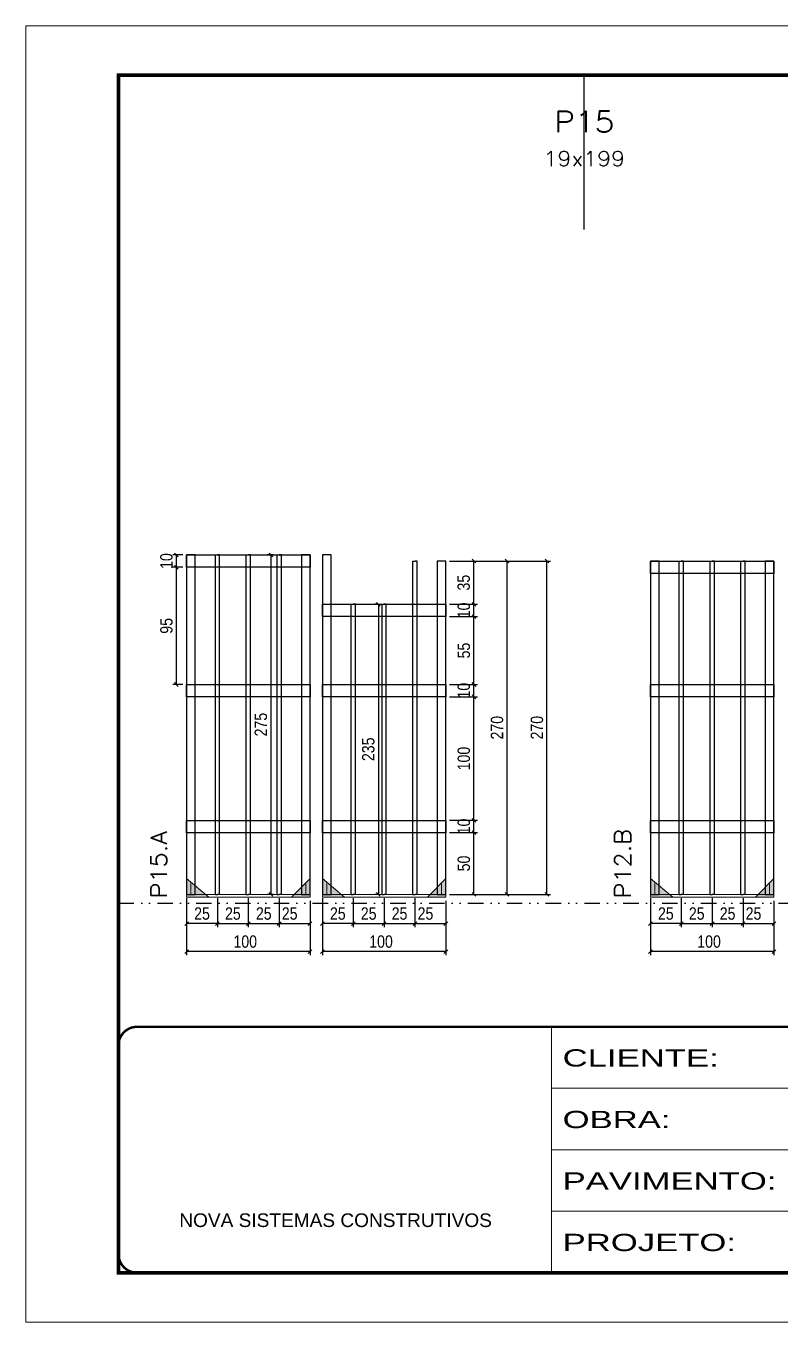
# Model space of a CAD drawing. Extents: x 14400 to 27878, y -21631 to 6985.
# Drawn here: x 16012 to 16623, y 2489 to 3539 of the extents above; entities that cross this region are included whole.
import ezdxf
from ezdxf.enums import TextEntityAlignment as Align

# ---------------------------------------------------------------- set-up
doc = ezdxf.new("R2010")
doc.units = 0
for name, pattern in [('CONTINUO', [0]), ('DASHED', [0.75, 0.5, -0.25]), ('DIVIDE2', [0.625, 0.25, -0.125, 0, -0.125, 0, -0.125]), ('HIDDEN', [0.375, 0.25, -0.125])]:
    doc.linetypes.add(name, pattern=pattern)
for name, color, linetype in [('COTA', 241, 'Continuous'), ('Nível', 160, 'Continuous'), ('SARR_2.2x10', 60, 'Continuous'), ('SARR_3.5x7', 81, 'Continuous'), ('SARR_7x7', 40, 'Continuous'), ('Texto de Titulo', 7, 'Continuous'), ('Texto Qtd Sarr', 242, 'Continuous')]:
    doc.layers.add(name, color=color, linetype=linetype)
for name, color, linetype, lineweight in [('Folhas', 255, 'Continuous', 9), ('Madeira', 126, 'Continuous', 18), ('Sarr 2.2x7', 40, 'Continuous', 9), ('SARRAFO DE PRESSAO', 251, 'DASHED', 9), ('Texto Seção', 7, 'Continuous', 15)]:
    doc.layers.add(name, color=color, linetype=linetype, lineweight=lineweight)
doc.styles.add('ARIAL', font='arial.ttf')
doc.styles.add('COTA TECNICA', font='techl___.ttf', dxfattribs={"height": 10})
doc.styles.add('REGUA-120', font='ROMANS.shx', dxfattribs={"height": 15})
doc.styles.add('ROMANS', font='romans.shx')
doc.styles.add('Tecnologia', font='')
doc.styles.get('Tecnologia').set_extended_font_data('Forgotten Futurist')
doc.dimstyles.new('PAINEL', dxfattribs={"dimtxt": 10, "dimasz": 3, "dimexe": 3, "dimexo": 3, "dimgap": 3, "dimtad": 1, "dimdec": 1, "dimzin": 12, "dimdsep": 46, "dimtxsty": 'COTA TECNICA', "dimblk1": 'OBLIQUE', "dimblk2": 'OBLIQUE', "dimsah": 1, "dimcen": 0.9, "dimclrd": 4, "dimclre": 4, "dimclrt": 240, "dimadec": 1, "dimazin": 3, "dimtfac": 1, "dimtdec": 1, "dimtmove": 0, "dimatfit": 3, "dimfxl": 1, "dimtolj": 1, "dimtzin": 12, "dimarcsym": 0})

# ---------------------------------------------------------------- blocks, each defined once
blk = doc.blocks.new('9999999999')
at = {"color": 30, "linetype": 'CONTINUO'}
for p, q in [((98564.6, 34230.2), (98564.6, 34429.4)), ((98564.6, 34379.6), (99584, 34379.6)), ((98564.6, 34329.8), (99488, 34329.8)), ((98564.6, 34280), (99488, 34280))]:
    blk.add_line(p, q, dxfattribs=at)
at = {"color": 30, "linetype": 'CONTINUO', "const_width": 2}
blk.add_lwpolyline([(99584, 34230.2), (99584, 34414.4, 0.414214), (99569, 34429.4), (98229, 34429.4, 0.414214), (98214, 34414.4), (98214, 34245.2, 0.414214), (98229, 34230.2), (99584, 34230.2)], format="xyb", dxfattribs=at)
at = {"layer": 'Folhas'}
blk.add_lwpolyline([(98139, 34190.2), (99624, 34190.2), (99624, 35240.2), (98139, 35240.2)], close=True, dxfattribs=at)
at = {"layer": 'Folhas', "color": 30, "const_width": 3}
blk.add_lwpolyline([(98214, 34230.2), (99584, 34230.2), (99584, 35200.2), (98214, 35200.2)], close=True, dxfattribs=at)
at = {"color": 7, "linetype": 'Continuous', "ltscale": 5, "style": 'ARIAL'}
blk.add_text('NOVA SISTEMAS CONSTRUTIVOS', height=11.059, dxfattribs=at).set_placement((98263.2, 34267.2))
at = {"layer": 'Folhas', "color": 7, "style": 'Tecnologia', "width": 1.5}
for s, p in [('CLIENTE:', (98573.7, 34397.2)), ('OBRA:', (98573.7, 34347.3)), ('PAVIMENTO:', (98573.7, 34297.5)), ('PROJETO:', (98573.7, 34247.7))]:
    blk.add_text(s, height=14, dxfattribs=at).set_placement(p)
blk = doc.blocks.new('_Oblique')
at = {"color": 0, "linetype": 'ByBlock', "lineweight": -2}
blk.add_line((-0.5, -0.5), (0.5, 0.5), dxfattribs=at)
blk = doc.blocks.new('*D6289')
at = {"layer": 'COTA', "color": 4, "lineweight": -2, "transparency": 16777216}
for p, q in [((16252.1, 2817.3), (16252.1, 2786.1)), ((16352.1, 2817.3), (16352.1, 2786.1)), ((16352.1, 2789.1), (16252.1, 2789.1))]:
    blk.add_line(p, q, dxfattribs=at)
at = {"layer": 'Defpoints', "color": 0, "transparency": 16777216}
for p in [(16252.1, 2820.3), (16352.1, 2820.3), (16252.1, 2789.1)]:
    blk.add_point(p, dxfattribs=at)
at = {"layer": 'COTA', "color": 4, "lineweight": -2, "transparency": 16777216, "xscale": 3, "yscale": 3, "zscale": 3, "rotation": 180}
blk.add_blockref('_Oblique', (16252.1, 2789.1), dxfattribs=at)
at = {"layer": 'COTA', "color": 4, "lineweight": -2, "transparency": 16777216, "xscale": 3, "yscale": 3, "zscale": 3}
blk.add_blockref('_Oblique', (16352.1, 2789.1), dxfattribs=at)
at = {"layer": 'COTA', "color": 240, "transparency": 16777216, "insert": (16299.6, 2797.2), "char_height": 10, "attachment_point": 5, "style": 'COTA TECNICA'}
blk.add_mtext('\\A1;100', dxfattribs=at)
blk = doc.blocks.new('*D6290')
at = {"layer": 'COTA', "color": 4, "lineweight": -2, "transparency": 16777216}
for p, q in [((16252.1, 2832.5), (16252.1, 2808.8)), ((16277.1, 2832.5), (16277.1, 2808.8)), ((16277.1, 2811.8), (16252.1, 2811.8))]:
    blk.add_line(p, q, dxfattribs=at)
at = {"layer": 'Defpoints', "color": 0, "transparency": 16777216}
for p in [(16252.1, 2835.5), (16277.1, 2835.5), (16252.1, 2811.8)]:
    blk.add_point(p, dxfattribs=at)
at = {"layer": 'COTA', "color": 4, "lineweight": -2, "transparency": 16777216, "xscale": 3, "yscale": 3, "zscale": 3, "rotation": 180}
blk.add_blockref('_Oblique', (16252.1, 2811.8), dxfattribs=at)
at = {"layer": 'COTA', "color": 4, "lineweight": -2, "transparency": 16777216, "xscale": 3, "yscale": 3, "zscale": 3}
blk.add_blockref('_Oblique', (16277.1, 2811.8), dxfattribs=at)
at = {"layer": 'COTA', "color": 240, "transparency": 16777216, "insert": (16264.6, 2819.9), "char_height": 10, "attachment_point": 5, "style": 'COTA TECNICA'}
blk.add_mtext('\\A1;25', dxfattribs=at)
blk = doc.blocks.new('*D6291')
at = {"layer": 'COTA', "color": 4, "lineweight": -2, "transparency": 16777216}
for p, q in [((16327.1, 2832.5), (16327.1, 2808.8)), ((16352.1, 2830.3), (16352.1, 2808.8)), ((16327.1, 2811.8), (16352.1, 2811.8))]:
    blk.add_line(p, q, dxfattribs=at)
at = {"layer": 'Defpoints', "color": 0, "transparency": 16777216}
for p in [(16327.1, 2835.5), (16352.1, 2833.3), (16352.1, 2811.8)]:
    blk.add_point(p, dxfattribs=at)
at = {"layer": 'COTA', "color": 4, "lineweight": -2, "transparency": 16777216, "xscale": 3, "yscale": 3, "zscale": 3, "rotation": 180}
blk.add_blockref('_Oblique', (16327.1, 2811.8), dxfattribs=at)
at = {"layer": 'COTA', "color": 4, "lineweight": -2, "transparency": 16777216, "xscale": 3, "yscale": 3, "zscale": 3}
blk.add_blockref('_Oblique', (16352.1, 2811.8), dxfattribs=at)
at = {"layer": 'COTA', "color": 240, "transparency": 16777216, "insert": (16335.6, 2819.9), "char_height": 10, "attachment_point": 5, "style": 'COTA TECNICA'}
blk.add_mtext('\\A1;25', dxfattribs=at)
blk = doc.blocks.new('*D6292')
at = {"layer": 'COTA', "color": 4, "lineweight": -2, "transparency": 16777216}
for p, q in [((16277.1, 2832.5), (16277.1, 2808.8)), ((16302.1, 2832.5), (16302.1, 2808.8)), ((16277.1, 2811.8), (16302.1, 2811.8))]:
    blk.add_line(p, q, dxfattribs=at)
at = {"layer": 'Defpoints', "color": 0, "transparency": 16777216}
for p in [(16277.1, 2835.5), (16302.1, 2835.5), (16302.1, 2811.8)]:
    blk.add_point(p, dxfattribs=at)
at = {"layer": 'COTA', "color": 4, "lineweight": -2, "transparency": 16777216, "xscale": 3, "yscale": 3, "zscale": 3, "rotation": 180}
blk.add_blockref('_Oblique', (16277.1, 2811.8), dxfattribs=at)
at = {"layer": 'COTA', "color": 4, "lineweight": -2, "transparency": 16777216, "xscale": 3, "yscale": 3, "zscale": 3}
blk.add_blockref('_Oblique', (16302.1, 2811.8), dxfattribs=at)
at = {"layer": 'COTA', "color": 240, "transparency": 16777216, "insert": (16289.6, 2819.9), "char_height": 10, "attachment_point": 5, "style": 'COTA TECNICA'}
blk.add_mtext('\\A1;25', dxfattribs=at)
blk = doc.blocks.new('*D6293')
at = {"layer": 'COTA', "color": 4, "lineweight": -2, "transparency": 16777216}
for p, q in [((16355.1, 2885.5), (16377.8, 2885.5)), ((16374.8, 2835.5), (16374.8, 2885.5)), ((16355.1, 2835.5), (16377.8, 2835.5))]:
    blk.add_line(p, q, dxfattribs=at)
at = {"layer": 'Defpoints', "color": 0, "transparency": 16777216}
for p in [(16352.1, 2885.5), (16374.8, 2885.5), (16352.1, 2835.5)]:
    blk.add_point(p, dxfattribs=at)
at = {"layer": 'COTA', "color": 4, "lineweight": -2, "transparency": 16777216, "xscale": 3, "yscale": 3, "zscale": 3}
for p, rotation in [((16374.8, 2885.5), 90), ((16374.8, 2835.5), 270)]:
    blk.add_blockref('_Oblique', p, dxfattribs=dict(at, rotation=rotation))
at = {"layer": 'COTA', "color": 240, "transparency": 16777216, "insert": (16366.7, 2860.5), "char_height": 10, "attachment_point": 5, "rotation": 90, "style": 'COTA TECNICA'}
blk.add_mtext('\\A1;50', dxfattribs=at)
blk = doc.blocks.new('*D6294')
at = {"layer": 'COTA', "color": 4, "lineweight": -2, "transparency": 16777216}
for p, q in [((16302.1, 2832.5), (16302.1, 2808.8)), ((16327.1, 2832.5), (16327.1, 2808.8)), ((16302.1, 2811.8), (16327.1, 2811.8))]:
    blk.add_line(p, q, dxfattribs=at)
at = {"layer": 'Defpoints', "color": 0, "transparency": 16777216}
for p in [(16302.1, 2835.5), (16327.1, 2835.5), (16327.1, 2811.8)]:
    blk.add_point(p, dxfattribs=at)
at = {"layer": 'COTA', "color": 4, "lineweight": -2, "transparency": 16777216, "xscale": 3, "yscale": 3, "zscale": 3, "rotation": 180}
blk.add_blockref('_Oblique', (16302.1, 2811.8), dxfattribs=at)
at = {"layer": 'COTA', "color": 4, "lineweight": -2, "transparency": 16777216, "xscale": 3, "yscale": 3, "zscale": 3}
blk.add_blockref('_Oblique', (16327.1, 2811.8), dxfattribs=at)
at = {"layer": 'COTA', "color": 240, "transparency": 16777216, "insert": (16314.6, 2819.9), "char_height": 10, "attachment_point": 5, "style": 'COTA TECNICA'}
blk.add_mtext('\\A1;25', dxfattribs=at)
blk = doc.blocks.new('*D6295')
at = {"layer": 'COTA', "color": 4, "lineweight": -2, "transparency": 16777216}
for p, q in [((16355.1, 2895.5), (16377.8, 2895.5)), ((16374.8, 2885.5), (16374.8, 2895.5)), ((16355.1, 2885.5), (16377.8, 2885.5))]:
    blk.add_line(p, q, dxfattribs=at)
at = {"layer": 'Defpoints', "color": 0, "transparency": 16777216}
for p in [(16352.1, 2895.5), (16374.8, 2895.5), (16352.1, 2885.5)]:
    blk.add_point(p, dxfattribs=at)
at = {"layer": 'COTA', "color": 4, "lineweight": -2, "transparency": 16777216, "xscale": 3, "yscale": 3, "zscale": 3}
for p, rotation in [((16374.8, 2895.5), 90), ((16374.8, 2885.5), 270)]:
    blk.add_blockref('_Oblique', p, dxfattribs=dict(at, rotation=rotation))
at = {"layer": 'COTA', "color": 240, "transparency": 16777216, "insert": (16366.7, 2890.5), "char_height": 10, "attachment_point": 5, "rotation": 90, "style": 'COTA TECNICA'}
blk.add_mtext('\\A1;10', dxfattribs=at)
blk = doc.blocks.new('*D6296')
at = {"layer": 'COTA', "color": 4, "lineweight": -2, "transparency": 16777216}
for p, q in [((16355.1, 2995.5), (16377.8, 2995.5)), ((16374.8, 2895.5), (16374.8, 2995.5)), ((16355.1, 2895.5), (16377.8, 2895.5))]:
    blk.add_line(p, q, dxfattribs=at)
at = {"layer": 'Defpoints', "color": 0, "transparency": 16777216}
for p in [(16352.1, 2995.5), (16374.8, 2995.5), (16352.1, 2895.5)]:
    blk.add_point(p, dxfattribs=at)
at = {"layer": 'COTA', "color": 4, "lineweight": -2, "transparency": 16777216, "xscale": 3, "yscale": 3, "zscale": 3}
for p, rotation in [((16374.8, 2995.5), 90), ((16374.8, 2895.5), 270)]:
    blk.add_blockref('_Oblique', p, dxfattribs=dict(at, rotation=rotation))
at = {"layer": 'COTA', "color": 240, "transparency": 16777216, "insert": (16366.7, 2945.5), "char_height": 10, "attachment_point": 5, "rotation": 90, "style": 'COTA TECNICA'}
blk.add_mtext('\\A1;100', dxfattribs=at)
blk = doc.blocks.new('*D6297')
at = {"layer": 'COTA', "color": 4, "lineweight": -2, "transparency": 16777216}
for p, q in [((16355.1, 3005.5), (16377.8, 3005.5)), ((16374.8, 2995.5), (16374.8, 3005.5)), ((16355.1, 2995.5), (16377.8, 2995.5))]:
    blk.add_line(p, q, dxfattribs=at)
at = {"layer": 'Defpoints', "color": 0, "transparency": 16777216}
for p in [(16352.1, 3005.5), (16374.8, 3005.5), (16352.1, 2995.5)]:
    blk.add_point(p, dxfattribs=at)
at = {"layer": 'COTA', "color": 4, "lineweight": -2, "transparency": 16777216, "xscale": 3, "yscale": 3, "zscale": 3}
for p, rotation in [((16374.8, 3005.5), 90), ((16374.8, 2995.5), 270)]:
    blk.add_blockref('_Oblique', p, dxfattribs=dict(at, rotation=rotation))
at = {"layer": 'COTA', "color": 240, "transparency": 16777216, "insert": (16366.7, 3000.5), "char_height": 10, "attachment_point": 5, "rotation": 90, "style": 'COTA TECNICA'}
blk.add_mtext('\\A1;10', dxfattribs=at)
blk = doc.blocks.new('*D6299')
at = {"layer": 'COTA', "color": 4, "lineweight": -2, "transparency": 16777216}
for p, q in [((16142.1, 2817.3), (16142.1, 2786.1)), ((16242.1, 2817.3), (16242.1, 2786.1)), ((16242.1, 2789.1), (16142.1, 2789.1))]:
    blk.add_line(p, q, dxfattribs=at)
at = {"layer": 'Defpoints', "color": 0, "transparency": 16777216}
for p in [(16142.1, 2820.3), (16242.1, 2820.3), (16142.1, 2789.1)]:
    blk.add_point(p, dxfattribs=at)
at = {"layer": 'COTA', "color": 4, "lineweight": -2, "transparency": 16777216, "xscale": 3, "yscale": 3, "zscale": 3, "rotation": 180}
blk.add_blockref('_Oblique', (16142.1, 2789.1), dxfattribs=at)
at = {"layer": 'COTA', "color": 4, "lineweight": -2, "transparency": 16777216, "xscale": 3, "yscale": 3, "zscale": 3}
blk.add_blockref('_Oblique', (16242.1, 2789.1), dxfattribs=at)
at = {"layer": 'COTA', "color": 240, "transparency": 16777216, "insert": (16189.6, 2797.2), "char_height": 10, "attachment_point": 5, "style": 'COTA TECNICA'}
blk.add_mtext('\\A1;100', dxfattribs=at)
blk = doc.blocks.new('*D6300')
at = {"layer": 'COTA', "color": 4, "lineweight": -2, "transparency": 16777216}
for p, q in [((16142.1, 2832.5), (16142.1, 2808.8)), ((16167.1, 2832.5), (16167.1, 2808.8)), ((16167.1, 2811.8), (16142.1, 2811.8))]:
    blk.add_line(p, q, dxfattribs=at)
at = {"layer": 'Defpoints', "color": 0, "transparency": 16777216}
for p in [(16142.1, 2835.5), (16167.1, 2835.5), (16142.1, 2811.8)]:
    blk.add_point(p, dxfattribs=at)
at = {"layer": 'COTA', "color": 4, "lineweight": -2, "transparency": 16777216, "xscale": 3, "yscale": 3, "zscale": 3, "rotation": 180}
blk.add_blockref('_Oblique', (16142.1, 2811.8), dxfattribs=at)
at = {"layer": 'COTA', "color": 4, "lineweight": -2, "transparency": 16777216, "xscale": 3, "yscale": 3, "zscale": 3}
blk.add_blockref('_Oblique', (16167.1, 2811.8), dxfattribs=at)
at = {"layer": 'COTA', "color": 240, "transparency": 16777216, "insert": (16154.6, 2819.9), "char_height": 10, "attachment_point": 5, "style": 'COTA TECNICA'}
blk.add_mtext('\\A1;25', dxfattribs=at)
blk = doc.blocks.new('*D6301')
at = {"layer": 'COTA', "color": 4, "lineweight": -2, "transparency": 16777216}
for p, q in [((16217.1, 2832.5), (16217.1, 2808.8)), ((16242.1, 2830.3), (16242.1, 2808.8)), ((16217.1, 2811.8), (16242.1, 2811.8))]:
    blk.add_line(p, q, dxfattribs=at)
at = {"layer": 'Defpoints', "color": 0, "transparency": 16777216}
for p in [(16217.1, 2835.5), (16242.1, 2833.3), (16242.1, 2811.8)]:
    blk.add_point(p, dxfattribs=at)
at = {"layer": 'COTA', "color": 4, "lineweight": -2, "transparency": 16777216, "xscale": 3, "yscale": 3, "zscale": 3, "rotation": 180}
blk.add_blockref('_Oblique', (16217.1, 2811.8), dxfattribs=at)
at = {"layer": 'COTA', "color": 4, "lineweight": -2, "transparency": 16777216, "xscale": 3, "yscale": 3, "zscale": 3}
blk.add_blockref('_Oblique', (16242.1, 2811.8), dxfattribs=at)
at = {"layer": 'COTA', "color": 240, "transparency": 16777216, "insert": (16225.6, 2819.9), "char_height": 10, "attachment_point": 5, "style": 'COTA TECNICA'}
blk.add_mtext('\\A1;25', dxfattribs=at)
blk = doc.blocks.new('*D6302')
at = {"layer": 'COTA', "color": 4, "lineweight": -2, "transparency": 16777216}
for p, q in [((16167.1, 2832.5), (16167.1, 2808.8)), ((16192.1, 2832.5), (16192.1, 2808.8)), ((16167.1, 2811.8), (16192.1, 2811.8))]:
    blk.add_line(p, q, dxfattribs=at)
at = {"layer": 'Defpoints', "color": 0, "transparency": 16777216}
for p in [(16167.1, 2835.5), (16192.1, 2835.5), (16192.1, 2811.8)]:
    blk.add_point(p, dxfattribs=at)
at = {"layer": 'COTA', "color": 4, "lineweight": -2, "transparency": 16777216, "xscale": 3, "yscale": 3, "zscale": 3, "rotation": 180}
blk.add_blockref('_Oblique', (16167.1, 2811.8), dxfattribs=at)
at = {"layer": 'COTA', "color": 4, "lineweight": -2, "transparency": 16777216, "xscale": 3, "yscale": 3, "zscale": 3}
blk.add_blockref('_Oblique', (16192.1, 2811.8), dxfattribs=at)
at = {"layer": 'COTA', "color": 240, "transparency": 16777216, "insert": (16179.6, 2819.9), "char_height": 10, "attachment_point": 5, "style": 'COTA TECNICA'}
blk.add_mtext('\\A1;25', dxfattribs=at)
blk = doc.blocks.new('*D6303')
at = {"layer": 'COTA', "color": 4, "lineweight": -2, "transparency": 16777216}
for p, q in [((16192.1, 2832.5), (16192.1, 2808.8)), ((16217.1, 2832.5), (16217.1, 2808.8)), ((16192.1, 2811.8), (16217.1, 2811.8))]:
    blk.add_line(p, q, dxfattribs=at)
at = {"layer": 'Defpoints', "color": 0, "transparency": 16777216}
for p in [(16192.1, 2835.5), (16217.1, 2835.5), (16217.1, 2811.8)]:
    blk.add_point(p, dxfattribs=at)
at = {"layer": 'COTA', "color": 4, "lineweight": -2, "transparency": 16777216, "xscale": 3, "yscale": 3, "zscale": 3, "rotation": 180}
blk.add_blockref('_Oblique', (16192.1, 2811.8), dxfattribs=at)
at = {"layer": 'COTA', "color": 4, "lineweight": -2, "transparency": 16777216, "xscale": 3, "yscale": 3, "zscale": 3}
blk.add_blockref('_Oblique', (16217.1, 2811.8), dxfattribs=at)
at = {"layer": 'COTA', "color": 240, "transparency": 16777216, "insert": (16204.6, 2819.9), "char_height": 10, "attachment_point": 5, "style": 'COTA TECNICA'}
blk.add_mtext('\\A1;25', dxfattribs=at)
blk = doc.blocks.new('*D6321')
at = {"layer": 'COTA', "color": 4, "lineweight": -2, "transparency": 16777216}
for p, q in [((16355.1, 3105.5), (16404.7, 3105.5)), ((16401.7, 2835.5), (16401.7, 3105.5)), ((16355.1, 2835.5), (16404.7, 2835.5))]:
    blk.add_line(p, q, dxfattribs=at)
at = {"layer": 'Defpoints', "color": 0, "transparency": 16777216}
for p in [(16352.1, 3105.5), (16401.7, 3105.5), (16352.1, 2835.5)]:
    blk.add_point(p, dxfattribs=at)
at = {"layer": 'COTA', "color": 4, "lineweight": -2, "transparency": 16777216, "xscale": 3, "yscale": 3, "zscale": 3}
for p, rotation in [((16401.7, 3105.5), 90), ((16401.7, 2835.5), 270)]:
    blk.add_blockref('_Oblique', p, dxfattribs=dict(at, rotation=rotation))
at = {"layer": 'COTA', "color": 240, "transparency": 16777216, "insert": (16393.6, 2970.5), "char_height": 10, "attachment_point": 5, "rotation": 90, "style": 'COTA TECNICA'}
blk.add_mtext('\\A1;270', dxfattribs=at)
blk = doc.blocks.new('*D6298')
at = {"layer": 'COTA', "color": 4, "lineweight": -2, "transparency": 16777216}
for p, q in [((16297.4, 3070.5), (16294.5, 3070.5)), ((16297.5, 3070.5), (16297.5, 2835.5)), ((16297.4, 2835.5), (16294.5, 2835.5))]:
    blk.add_line(p, q, dxfattribs=at)
at = {"layer": 'Defpoints', "color": 0, "transparency": 16777216}
for p in [(16300.4, 3070.5), (16297.5, 2835.5), (16300.4, 2835.5)]:
    blk.add_point(p, dxfattribs=at)
at = {"layer": 'COTA', "color": 4, "lineweight": -2, "transparency": 16777216, "xscale": 3, "yscale": 3, "zscale": 3}
for p, rotation in [((16297.5, 3070.5), 90), ((16297.5, 2835.5), 270)]:
    blk.add_blockref('_Oblique', p, dxfattribs=dict(at, rotation=rotation))
at = {"layer": 'COTA', "color": 240, "transparency": 16777216, "insert": (16289.3, 2953), "char_height": 10, "attachment_point": 5, "rotation": 90, "style": 'COTA TECNICA'}
blk.add_mtext('\\A1;235', dxfattribs=at)
blk = doc.blocks.new('*D6320')
at = {"layer": 'COTA', "color": 4, "lineweight": -2, "transparency": 16777216}
for p, q in [((16355.1, 3105.5), (16437, 3105.5)), ((16434, 2835.5), (16434, 3105.5)), ((16355.1, 2835.5), (16437, 2835.5))]:
    blk.add_line(p, q, dxfattribs=at)
at = {"layer": 'Defpoints', "color": 0, "transparency": 16777216}
for p in [(16352.1, 3105.5), (16434, 3105.5), (16352.1, 2835.5)]:
    blk.add_point(p, dxfattribs=at)
at = {"layer": 'COTA', "color": 4, "lineweight": -2, "transparency": 16777216, "xscale": 3, "yscale": 3, "zscale": 3}
for p, rotation in [((16434, 3105.5), 90), ((16434, 2835.5), 270)]:
    blk.add_blockref('_Oblique', p, dxfattribs=dict(at, rotation=rotation))
at = {"layer": 'COTA', "color": 240, "transparency": 16777216, "insert": (16425.9, 2970.5), "char_height": 10, "attachment_point": 5, "rotation": 90, "style": 'COTA TECNICA'}
blk.add_mtext('\\A1;270', dxfattribs=at)
blk = doc.blocks.new('*D6313')
at = {"layer": 'COTA', "color": 4, "lineweight": -2, "transparency": 16777216}
for p, q in [((16517.8, 2817.3), (16517.8, 2786.1)), ((16617.8, 2817.3), (16617.8, 2786.1)), ((16617.8, 2789.1), (16517.8, 2789.1))]:
    blk.add_line(p, q, dxfattribs=at)
at = {"layer": 'Defpoints', "color": 0, "transparency": 16777216}
for p in [(16517.8, 2820.3), (16617.8, 2820.3), (16517.8, 2789.1)]:
    blk.add_point(p, dxfattribs=at)
at = {"layer": 'COTA', "color": 4, "lineweight": -2, "transparency": 16777216, "xscale": 3, "yscale": 3, "zscale": 3, "rotation": 180}
blk.add_blockref('_Oblique', (16517.8, 2789.1), dxfattribs=at)
at = {"layer": 'COTA', "color": 4, "lineweight": -2, "transparency": 16777216, "xscale": 3, "yscale": 3, "zscale": 3}
blk.add_blockref('_Oblique', (16617.8, 2789.1), dxfattribs=at)
at = {"layer": 'COTA', "color": 240, "transparency": 16777216, "insert": (16565.3, 2797.2), "char_height": 10, "attachment_point": 5, "style": 'COTA TECNICA'}
blk.add_mtext('\\A1;100', dxfattribs=at)
blk = doc.blocks.new('*D6314')
at = {"layer": 'COTA', "color": 4, "lineweight": -2, "transparency": 16777216}
for p, q in [((16517.8, 2832.5), (16517.8, 2808.8)), ((16542.8, 2832.5), (16542.8, 2808.8)), ((16542.8, 2811.8), (16517.8, 2811.8))]:
    blk.add_line(p, q, dxfattribs=at)
at = {"layer": 'Defpoints', "color": 0, "transparency": 16777216}
for p in [(16517.8, 2835.5), (16542.8, 2835.5), (16517.8, 2811.8)]:
    blk.add_point(p, dxfattribs=at)
at = {"layer": 'COTA', "color": 4, "lineweight": -2, "transparency": 16777216, "xscale": 3, "yscale": 3, "zscale": 3, "rotation": 180}
blk.add_blockref('_Oblique', (16517.8, 2811.8), dxfattribs=at)
at = {"layer": 'COTA', "color": 4, "lineweight": -2, "transparency": 16777216, "xscale": 3, "yscale": 3, "zscale": 3}
blk.add_blockref('_Oblique', (16542.8, 2811.8), dxfattribs=at)
at = {"layer": 'COTA', "color": 240, "transparency": 16777216, "insert": (16530.3, 2819.9), "char_height": 10, "attachment_point": 5, "style": 'COTA TECNICA'}
blk.add_mtext('\\A1;25', dxfattribs=at)
blk = doc.blocks.new('*D6315')
at = {"layer": 'COTA', "color": 4, "lineweight": -2, "transparency": 16777216}
for p, q in [((16592.8, 2832.5), (16592.8, 2808.8)), ((16617.8, 2830.3), (16617.8, 2808.8)), ((16592.8, 2811.8), (16617.8, 2811.8))]:
    blk.add_line(p, q, dxfattribs=at)
at = {"layer": 'Defpoints', "color": 0, "transparency": 16777216}
for p in [(16592.8, 2835.5), (16617.8, 2833.3), (16617.8, 2811.8)]:
    blk.add_point(p, dxfattribs=at)
at = {"layer": 'COTA', "color": 4, "lineweight": -2, "transparency": 16777216, "xscale": 3, "yscale": 3, "zscale": 3, "rotation": 180}
blk.add_blockref('_Oblique', (16592.8, 2811.8), dxfattribs=at)
at = {"layer": 'COTA', "color": 4, "lineweight": -2, "transparency": 16777216, "xscale": 3, "yscale": 3, "zscale": 3}
blk.add_blockref('_Oblique', (16617.8, 2811.8), dxfattribs=at)
at = {"layer": 'COTA', "color": 240, "transparency": 16777216, "insert": (16601.3, 2819.9), "char_height": 10, "attachment_point": 5, "style": 'COTA TECNICA'}
blk.add_mtext('\\A1;25', dxfattribs=at)
blk = doc.blocks.new('*D6316')
at = {"layer": 'COTA', "color": 4, "lineweight": -2, "transparency": 16777216}
for p, q in [((16542.8, 2832.5), (16542.8, 2808.8)), ((16567.8, 2832.5), (16567.8, 2808.8)), ((16542.8, 2811.8), (16567.8, 2811.8))]:
    blk.add_line(p, q, dxfattribs=at)
at = {"layer": 'Defpoints', "color": 0, "transparency": 16777216}
for p in [(16542.8, 2835.5), (16567.8, 2835.5), (16567.8, 2811.8)]:
    blk.add_point(p, dxfattribs=at)
at = {"layer": 'COTA', "color": 4, "lineweight": -2, "transparency": 16777216, "xscale": 3, "yscale": 3, "zscale": 3, "rotation": 180}
blk.add_blockref('_Oblique', (16542.8, 2811.8), dxfattribs=at)
at = {"layer": 'COTA', "color": 4, "lineweight": -2, "transparency": 16777216, "xscale": 3, "yscale": 3, "zscale": 3}
blk.add_blockref('_Oblique', (16567.8, 2811.8), dxfattribs=at)
at = {"layer": 'COTA', "color": 240, "transparency": 16777216, "insert": (16555.3, 2819.9), "char_height": 10, "attachment_point": 5, "style": 'COTA TECNICA'}
blk.add_mtext('\\A1;25', dxfattribs=at)
blk = doc.blocks.new('*D6317')
at = {"layer": 'COTA', "color": 4, "lineweight": -2, "transparency": 16777216}
for p, q in [((16567.8, 2832.5), (16567.8, 2808.8)), ((16592.8, 2832.5), (16592.8, 2808.8)), ((16567.8, 2811.8), (16592.8, 2811.8))]:
    blk.add_line(p, q, dxfattribs=at)
at = {"layer": 'Defpoints', "color": 0, "transparency": 16777216}
for p in [(16567.8, 2835.5), (16592.8, 2835.5), (16592.8, 2811.8)]:
    blk.add_point(p, dxfattribs=at)
at = {"layer": 'COTA', "color": 4, "lineweight": -2, "transparency": 16777216, "xscale": 3, "yscale": 3, "zscale": 3, "rotation": 180}
blk.add_blockref('_Oblique', (16567.8, 2811.8), dxfattribs=at)
at = {"layer": 'COTA', "color": 4, "lineweight": -2, "transparency": 16777216, "xscale": 3, "yscale": 3, "zscale": 3}
blk.add_blockref('_Oblique', (16592.8, 2811.8), dxfattribs=at)
at = {"layer": 'COTA', "color": 240, "transparency": 16777216, "insert": (16580.3, 2819.9), "char_height": 10, "attachment_point": 5, "style": 'COTA TECNICA'}
blk.add_mtext('\\A1;25', dxfattribs=at)
blk = doc.blocks.new('*D6322')
at = {"layer": 'COTA', "color": 4, "lineweight": -2, "transparency": 16777216}
for p, q in [((16139.1, 3100.5), (16130.9, 3100.5)), ((16133.9, 3005.5), (16133.9, 3100.5)), ((16139.1, 3005.5), (16130.9, 3005.5))]:
    blk.add_line(p, q, dxfattribs=at)
at = {"layer": 'Defpoints', "color": 0, "transparency": 16777216}
for p in [(16133.9, 3100.5), (16142.1, 3100.5), (16142.1, 3005.5)]:
    blk.add_point(p, dxfattribs=at)
at = {"layer": 'COTA', "color": 4, "lineweight": -2, "transparency": 16777216, "xscale": 3, "yscale": 3, "zscale": 3}
for p, rotation in [((16133.9, 3100.5), 90), ((16133.9, 3005.5), 270)]:
    blk.add_blockref('_Oblique', p, dxfattribs=dict(at, rotation=rotation))
at = {"layer": 'COTA', "color": 240, "transparency": 16777216, "insert": (16125.8, 3053), "char_height": 10, "attachment_point": 5, "rotation": 90, "style": 'COTA TECNICA'}
blk.add_mtext('\\A1;95', dxfattribs=at)
blk = doc.blocks.new('*D6323')
at = {"layer": 'COTA', "color": 4, "lineweight": -2, "transparency": 16777216}
for p, q in [((16139.1, 3110.5), (16130.9, 3110.5)), ((16133.9, 3100.5), (16133.9, 3110.5)), ((16139.1, 3100.5), (16130.9, 3100.5))]:
    blk.add_line(p, q, dxfattribs=at)
at = {"layer": 'Defpoints', "color": 0, "transparency": 16777216}
for p in [(16133.9, 3110.5), (16142.1, 3110.5), (16142.1, 3100.5)]:
    blk.add_point(p, dxfattribs=at)
at = {"layer": 'COTA', "color": 4, "lineweight": -2, "transparency": 16777216, "xscale": 3, "yscale": 3, "zscale": 3}
for p, rotation in [((16133.9, 3110.5), 90), ((16133.9, 3100.5), 270)]:
    blk.add_blockref('_Oblique', p, dxfattribs=dict(at, rotation=rotation))
at = {"layer": 'COTA', "color": 240, "transparency": 16777216, "insert": (16125.8, 3105.5), "char_height": 10, "attachment_point": 5, "rotation": 90, "style": 'COTA TECNICA'}
blk.add_mtext('\\A1;10', dxfattribs=at)
blk = doc.blocks.new('titulo1')
at = {"layer": 'Defpoints', "color": 252, "linetype": 'HIDDEN', "ltscale": 2}
blk.add_line((0, 0), (0, 125), dxfattribs=at)
at = {"layer": 'Defpoints', "style": 'ROMANS', "oblique": 15}
blk.add_attdef('FOLHA', text='', height=10, dxfattribs=at).set_placement((0, 15.6), align=Align.MIDDLE_CENTER)
at = {"layer": 'Texto Qtd Sarr', "color": 3, "style": 'ROMANS', "oblique": 15}
for tag, height, p in [('TITULO', 17, (0, 71.4)), ('SEÇÃO', 12, (0, 41.5))]:
    blk.add_attdef(tag, text='', height=height, dxfattribs=at).set_placement(p, align=Align.MIDDLE_CENTER)
blk = doc.blocks.new('*D6325')
at = {"layer": 'COTA', "color": 4, "lineweight": -2, "transparency": 16777216}
for p, q in [((16355.1, 3060.5), (16377.8, 3060.5)), ((16374.8, 3005.4), (16374.8, 3060.5)), ((16355.1, 3005.4), (16377.8, 3005.4))]:
    blk.add_line(p, q, dxfattribs=at)
at = {"layer": 'Defpoints', "color": 0, "transparency": 16777216}
for p in [(16352.1, 3060.5), (16374.8, 3060.5), (16352.1, 3005.4)]:
    blk.add_point(p, dxfattribs=at)
at = {"layer": 'COTA', "color": 4, "lineweight": -2, "transparency": 16777216, "xscale": 3, "yscale": 3, "zscale": 3}
for p, rotation in [((16374.8, 3060.5), 90), ((16374.8, 3005.4), 270)]:
    blk.add_blockref('_Oblique', p, dxfattribs=dict(at, rotation=rotation))
at = {"layer": 'COTA', "color": 240, "transparency": 16777216, "insert": (16366.7, 3033), "char_height": 10, "attachment_point": 5, "rotation": 90, "style": 'COTA TECNICA'}
blk.add_mtext('\\A1;55', dxfattribs=at)
blk = doc.blocks.new('*D6326')
at = {"layer": 'COTA', "color": 4, "lineweight": -2, "transparency": 16777216}
for p, q in [((16355.1, 3070.5), (16377.8, 3070.5)), ((16374.8, 3060.5), (16374.8, 3070.5)), ((16355.1, 3060.5), (16377.8, 3060.5))]:
    blk.add_line(p, q, dxfattribs=at)
at = {"layer": 'Defpoints', "color": 0, "transparency": 16777216}
for p in [(16352.1, 3070.5), (16374.8, 3070.5), (16352.1, 3060.5)]:
    blk.add_point(p, dxfattribs=at)
at = {"layer": 'COTA', "color": 4, "lineweight": -2, "transparency": 16777216, "xscale": 3, "yscale": 3, "zscale": 3}
for p, rotation in [((16374.8, 3070.5), 90), ((16374.8, 3060.5), 270)]:
    blk.add_blockref('_Oblique', p, dxfattribs=dict(at, rotation=rotation))
at = {"layer": 'COTA', "color": 240, "transparency": 16777216, "insert": (16366.7, 3065.5), "char_height": 10, "attachment_point": 5, "rotation": 90, "style": 'COTA TECNICA'}
blk.add_mtext('\\A1;10', dxfattribs=at)
blk = doc.blocks.new('*D6327')
at = {"layer": 'COTA', "color": 4, "lineweight": -2, "transparency": 16777216}
for p, q in [((16355.1, 3105.5), (16377.8, 3105.5)), ((16374.8, 3070.5), (16374.8, 3105.5)), ((16355.1, 3070.5), (16377.8, 3070.5))]:
    blk.add_line(p, q, dxfattribs=at)
at = {"layer": 'Defpoints', "color": 0, "transparency": 16777216}
for p in [(16352.1, 3105.5), (16374.8, 3105.5), (16352.1, 3070.5)]:
    blk.add_point(p, dxfattribs=at)
at = {"layer": 'COTA', "color": 4, "lineweight": -2, "transparency": 16777216, "xscale": 3, "yscale": 3, "zscale": 3}
for p, rotation in [((16374.8, 3105.5), 90), ((16374.8, 3070.5), 270)]:
    blk.add_blockref('_Oblique', p, dxfattribs=dict(at, rotation=rotation))
at = {"layer": 'COTA', "color": 240, "transparency": 16777216, "insert": (16366.6, 3088), "char_height": 10, "attachment_point": 5, "rotation": 90, "style": 'COTA TECNICA'}
blk.add_mtext('\\A1;35', dxfattribs=at)
blk = doc.blocks.new('*D6328')
at = {"layer": 'COTA', "color": 4, "lineweight": -2, "transparency": 16777216}
for p, q in [((16212.4, 3110.5), (16207.4, 3110.5)), ((16210.4, 3110.5), (16210.4, 2835.5)), ((16212.4, 2835.5), (16207.4, 2835.5))]:
    blk.add_line(p, q, dxfattribs=at)
at = {"layer": 'Defpoints', "color": 0, "transparency": 16777216}
for p in [(16215.4, 3110.5), (16210.4, 2835.5), (16215.4, 2835.5)]:
    blk.add_point(p, dxfattribs=at)
at = {"layer": 'COTA', "color": 4, "lineweight": -2, "transparency": 16777216, "xscale": 3, "yscale": 3, "zscale": 3}
for p, rotation in [((16210.4, 3110.5), 90), ((16210.4, 2835.5), 270)]:
    blk.add_blockref('_Oblique', p, dxfattribs=dict(at, rotation=rotation))
at = {"layer": 'COTA', "color": 240, "transparency": 16777216, "insert": (16202.3, 2973), "char_height": 10, "attachment_point": 5, "rotation": 90, "style": 'COTA TECNICA'}
blk.add_mtext('\\A1;275', dxfattribs=at)

msp = doc.modelspace()

# ---------------------------------------------------------------- hatches: boundary and pattern name
at = {"layer": 'Madeira'}
h = msp.add_hatch(color=252, dxfattribs=at)
h.dxf.hatch_style = 2
h.paths.add_polyline_path([(16142.14, 2848.29), (16142.14, 2833.29), (16160.14, 2833.29)])
h = msp.add_hatch(color=252, dxfattribs=at)
h.dxf.hatch_style = 2
h.paths.add_polyline_path([(16242.14, 2848.29), (16242.14, 2833.29), (16227.14, 2833.29)])
h = msp.add_hatch(color=252, dxfattribs=at)
h.dxf.hatch_style = 2
h.paths.add_polyline_path([(16252.14, 2848.29), (16252.14, 2833.29), (16270.14, 2833.29)])
h = msp.add_hatch(color=252, dxfattribs=at)
h.dxf.hatch_style = 2
h.paths.add_polyline_path([(16352.14, 2848.29), (16352.14, 2833.29), (16337.14, 2833.29)])
h = msp.add_hatch(color=252, dxfattribs=at)
h.dxf.hatch_style = 2
h.paths.add_polyline_path([(16517.82, 2848.29), (16517.82, 2833.29), (16535.82, 2833.29)])
h = msp.add_hatch(color=252, dxfattribs=at)
h.dxf.hatch_style = 2
h.paths.add_polyline_path([(16617.82, 2848.29), (16617.82, 2833.29), (16602.82, 2833.29)])

# ---------------------------------------------------------------- linework, layer by layer
for p, q in [((16142.14, 2835.49), (16142.14, 2833.29)), ((16142.14, 2835.49), (16142.14, 2833.29)), ((16142.14, 2835.49), (16142.14, 2833.29)), ((16252.14, 2835.49), (16252.14, 2833.29)), ((16252.14, 2835.49), (16252.14, 2833.29)), ((16252.14, 2835.49), (16252.14, 2833.29)), ((16517.82, 2835.49), (16517.82, 2833.29)), ((16517.82, 2835.49), (16517.82, 2833.29)), ((16517.82, 2835.49), (16517.82, 2833.29))]:
    msp.add_line(p, q, dxfattribs=at)
at = {"layer": 'Madeira', "color": 1, "linetype": 'HIDDEN'}
for p, q in [((16151.98, 2835.49), (16142.14, 2835.49)), ((16151.98, 2835.49), (16142.14, 2835.49)), ((16157.94, 2835.49), (16142.14, 2835.49)), ((16145.64, 2844.79), (16145.64, 2835.49)), ((16145.64, 2844.79), (16145.64, 2835.49)), ((16149.14, 2841.28), (16149.14, 2835.49)), ((16229.34, 2835.49), (16242.14, 2835.49)), ((16232.31, 2835.49), (16242.14, 2835.49)), ((16232.31, 2835.49), (16242.14, 2835.49)), ((16238.64, 2844.79), (16238.64, 2835.49)), ((16238.64, 2844.79), (16238.64, 2835.49)), ((16261.98, 2835.49), (16252.14, 2835.49)), ((16261.98, 2835.49), (16252.14, 2835.49)), ((16267.94, 2835.49), (16252.14, 2835.49)), ((16255.64, 2844.79), (16255.64, 2835.49)), ((16255.64, 2844.79), (16255.64, 2835.49)), ((16259.14, 2841.28), (16259.14, 2835.49)), ((16339.34, 2835.49), (16352.14, 2835.49)), ((16342.31, 2835.49), (16352.14, 2835.49)), ((16342.31, 2835.49), (16352.14, 2835.49)), ((16348.64, 2844.79), (16348.64, 2835.49)), ((16348.64, 2844.79), (16348.64, 2835.49)), ((16527.65, 2835.49), (16517.82, 2835.49)), ((16527.65, 2835.49), (16517.82, 2835.49)), ((16533.62, 2835.49), (16517.82, 2835.49)), ((16521.32, 2844.79), (16521.32, 2835.49)), ((16521.32, 2844.79), (16521.32, 2835.49)), ((16524.82, 2841.28), (16524.82, 2835.49)), ((16605.02, 2835.49), (16617.82, 2835.49)), ((16607.98, 2835.49), (16617.82, 2835.49)), ((16607.98, 2835.49), (16617.82, 2835.49)), ((16614.32, 2844.79), (16614.32, 2835.49)), ((16614.32, 2844.79), (16614.32, 2835.49))]:
    msp.add_line(p, q, dxfattribs=at)
at = {"layer": 'Madeira', "color": 0}
for points in [[(16142.14, 2848.29), (16142.14, 2833.29), (16160.14, 2833.29), (16142.14, 2848.29)], [(16242.14, 2848.29), (16242.14, 2833.29), (16227.14, 2833.29), (16242.14, 2848.29)], [(16252.14, 2848.29), (16252.14, 2833.29), (16270.14, 2833.29), (16252.14, 2848.29)], [(16352.14, 2848.29), (16352.14, 2833.29), (16337.14, 2833.29), (16352.14, 2848.29)], [(16517.82, 2848.29), (16517.82, 2833.29), (16535.82, 2833.29), (16517.82, 2848.29)], [(16617.82, 2848.29), (16617.82, 2833.29), (16602.82, 2833.29), (16617.82, 2848.29)]]:
    msp.add_lwpolyline(points, dxfattribs=at)
at = {"layer": 'Nível', "color": 4, "linetype": 'DIVIDE2', "ltscale": 50}
msp.add_line((16086.97, 2828.29), (17456.97, 2828.29), dxfattribs=at)
at = {"layer": 'Sarr 2.2x7'}
for points in [[(16242.14, 2835.49), (16142.14, 2835.49), (16142.14, 2833.29), (16242.14, 2833.29)], [(16352.14, 2835.49), (16252.14, 2835.49), (16252.14, 2833.29), (16352.14, 2833.29)], [(16617.82, 2835.49), (16517.82, 2835.49), (16517.82, 2833.29), (16617.82, 2833.29)]]:
    msp.add_lwpolyline(points, close=True, dxfattribs=at)
at = {"layer": 'SARR_2.2x10'}
for points in [[(16142.14, 3110.45), (16242.14, 3110.45), (16242.14, 3100.45), (16142.14, 3100.45)], [(16517.82, 3105.45), (16617.82, 3105.45), (16617.82, 3095.45), (16517.82, 3095.45)], [(16252.14, 3070.45), (16352.14, 3070.45), (16352.14, 3060.45), (16252.14, 3060.45)], [(16142.14, 3005.45), (16242.14, 3005.45), (16242.14, 2995.45), (16142.14, 2995.45)], [(16252.14, 3005.45), (16352.14, 3005.45), (16352.14, 2995.45), (16252.14, 2995.45)], [(16517.82, 3005.45), (16617.82, 3005.45), (16617.82, 2995.45), (16517.82, 2995.45)], [(16142.14, 2895.45), (16242.14, 2895.45), (16242.14, 2885.45), (16142.14, 2885.45)], [(16252.14, 2895.45), (16352.14, 2895.45), (16352.14, 2885.45), (16252.14, 2885.45)], [(16517.82, 2895.45), (16617.82, 2895.45), (16617.82, 2885.45), (16517.82, 2885.45)]]:
    msp.add_lwpolyline(points, close=True, dxfattribs=at)
at = {"layer": 'SARR_3.5x7'}
for p, q in [((16165.39, 2835.49), (16165.39, 3110.45)), ((16165.39, 3110.45), (16167.14, 3110.45)), ((16168.89, 3110.45), (16167.14, 3110.45)), ((16168.89, 2835.49), (16168.89, 3110.45)), ((16190.39, 2835.49), (16190.39, 3110.45)), ((16190.39, 3110.45), (16192.14, 3110.45)), ((16193.89, 3110.45), (16192.14, 3110.45)), ((16193.89, 2835.49), (16193.89, 3110.45)), ((16215.39, 2835.49), (16215.39, 3110.45)), ((16215.39, 3110.45), (16217.14, 3110.45)), ((16218.89, 3110.45), (16217.14, 3110.45)), ((16218.89, 2835.49), (16218.89, 3110.45)), ((16325.39, 2835.49), (16325.39, 3105.45)), ((16325.39, 3105.45), (16327.14, 3105.45)), ((16328.89, 3105.45), (16327.14, 3105.45)), ((16328.89, 2835.49), (16328.89, 3105.45)), ((16541.07, 2835.49), (16541.07, 3105.45)), ((16541.07, 3105.45), (16542.82, 3105.45)), ((16544.57, 3105.45), (16542.82, 3105.45)), ((16544.57, 2835.49), (16544.57, 3105.45)), ((16566.07, 2835.49), (16566.07, 3105.45)), ((16566.07, 3105.45), (16567.82, 3105.45)), ((16569.57, 3105.45), (16567.82, 3105.45)), ((16569.57, 2835.49), (16569.57, 3105.45)), ((16591.07, 2835.49), (16591.07, 3105.45)), ((16591.07, 3105.45), (16592.82, 3105.45)), ((16594.57, 3105.45), (16592.82, 3105.45)), ((16594.57, 2835.49), (16594.57, 3105.45)), ((16275.39, 2835.49), (16275.39, 3070.45)), ((16275.39, 3070.45), (16277.14, 3070.45)), ((16278.89, 3070.45), (16277.14, 3070.45)), ((16278.89, 2835.49), (16278.89, 3070.45)), ((16300.39, 2835.49), (16300.39, 3070.45)), ((16300.39, 3070.45), (16302.14, 3070.45)), ((16303.89, 3070.45), (16302.14, 3070.45)), ((16303.89, 2835.49), (16303.89, 3070.45)), ((16165.39, 2835.49), (16167.14, 2835.49)), ((16168.89, 2835.49), (16167.14, 2835.49)), ((16190.39, 2835.49), (16192.14, 2835.49)), ((16193.89, 2835.49), (16192.14, 2835.49)), ((16215.39, 2835.49), (16217.14, 2835.49)), ((16218.89, 2835.49), (16217.14, 2835.49)), ((16275.39, 2835.49), (16277.14, 2835.49)), ((16278.89, 2835.49), (16277.14, 2835.49)), ((16300.39, 2835.49), (16302.14, 2835.49)), ((16303.89, 2835.49), (16302.14, 2835.49)), ((16325.39, 2835.49), (16327.14, 2835.49)), ((16328.89, 2835.49), (16327.14, 2835.49)), ((16541.07, 2835.49), (16542.82, 2835.49)), ((16544.57, 2835.49), (16542.82, 2835.49)), ((16566.07, 2835.49), (16567.82, 2835.49)), ((16569.57, 2835.49), (16567.82, 2835.49)), ((16591.07, 2835.49), (16592.82, 2835.49)), ((16594.57, 2835.49), (16592.82, 2835.49))]:
    msp.add_line(p, q, dxfattribs=at)
at = {"layer": 'SARR_7x7'}
for points in [[(16142.14, 2835.49), (16149.14, 2835.49), (16149.14, 3110.45), (16142.14, 3110.45)], [(16235.14, 2835.49), (16242.14, 2835.49), (16242.14, 3110.45), (16235.14, 3110.45)], [(16252.14, 2835.49), (16259.14, 2835.49), (16259.14, 3110.45), (16252.14, 3110.45)], [(16345.14, 2835.49), (16352.14, 2835.49), (16352.14, 3105.45), (16345.14, 3105.45)], [(16517.82, 2835.49), (16524.82, 2835.49), (16524.82, 3105.45), (16517.82, 3105.45)], [(16610.82, 2835.49), (16617.82, 2835.49), (16617.82, 3105.45), (16610.82, 3105.45)]]:
    msp.add_lwpolyline(points, close=True, dxfattribs=at)

# ---------------------------------------------------------------- block references
at = {"layer": 'SARRAFO DE PRESSAO', "color": 6, "linetype": 'ByBlock'}
msp.add_blockref('9999999999', (-82127.01, -31701.2), dxfattribs=at)
at = {"layer": 'Texto Seção'}
ref = msp.add_blockref('titulo1', (16464.2, 3374), dxfattribs=at)
ref.add_attrib('TITULO', 'P15', dxfattribs={"layer": 'Texto de Titulo', "color": 7, "height": 17, "style": 'ROMANS', "width": 1.1}).set_placement((16464.2, 3461.5), align=Align.MIDDLE_CENTER)
ref.add_attrib('SEÇÃO', '19x199', dxfattribs={"layer": 'Texto de Titulo', "color": 7, "height": 12, "style": 'ROMANS', "width": 1.1}).set_placement((16464.2, 3431.5), align=Align.MIDDLE_CENTER)

# ---------------------------------------------------------------- texts
at = {"layer": 'Texto Seção', "style": 'REGUA-120', "width": 1.1}
for s, p in [('P15.A', (16126.14, 2832.17)), ('P12.B', (16501.82, 2832.17))]:
    msp.add_text(s, height=13, rotation=90, dxfattribs=at).set_placement(p)

# ---------------------------------------------------------------- dimensions: what is measured, and where the dimension line sits
at = {"layer": 'COTA'}
dim = msp.add_linear_dim(base=(16133.89, 3110.45), p1=(16142.14, 3100.45), p2=(16142.14, 3110.45), angle=90, dimstyle='PAINEL', dxfattribs=at)
dim.commit()
dim.dimension.update_dxf_attribs({"geometry": '*D6323', "text_midpoint": (16133.89, 3105.45), "dimtype": 160})
for base, p1, p2, picture, middle in [((16210.42, 2835.49), (16215.39, 3110.45), (16215.39, 2835.49), '*D6328', (16202.31, 2972.97)), ((16133.89, 3100.45), (16142.14, 3005.45), (16142.14, 3100.45), '*D6322', (16125.75, 3052.95)), ((16401.68, 3105.45), (16352.14, 2835.49), (16352.14, 3105.45), '*D6321', (16393.57, 2970.47)), ((16434, 3105.45), (16352.14, 2835.49), (16352.14, 3105.45), '*D6320', (16425.9, 2970.47)), ((16374.84, 3105.45), (16352.14, 3070.45), (16352.14, 3105.45), '*D6327', (16366.62, 3087.95)), ((16297.54, 2835.49), (16300.39, 3070.45), (16300.39, 2835.49), '*D6298', (16289.32, 2952.97)), ((16374.84, 3060.45), (16352.14, 3005.45), (16352.14, 3060.45), '*D6325', (16366.73, 3032.95))]:
    dim = msp.add_linear_dim(base=base, p1=p1, p2=p2, angle=90, dimstyle='PAINEL', dxfattribs=at)
    dim.commit()
    dim.dimension.update_dxf_attribs({"geometry": picture, "text_midpoint": middle})
for base, p1, p2, angle, picture, middle in [((16374.84, 3070.49), (16352.14, 3060.49), (16352.14, 3070.49), 90, '*D6326', (16374.84, 3065.49)), ((16374.84, 3005.49), (16352.14, 2995.49), (16352.14, 3005.49), 90, '*D6297', (16374.84, 3000.49)), ((16374.84, 2895.49), (16352.14, 2885.49), (16352.14, 2895.49), 90, '*D6295', (16374.84, 2890.49)), ((16142.14, 2789.11), (16242.14, 2820.29), (16142.14, 2820.29), 180, '*D6299', (16189.64, 2789.11)), ((16252.14, 2789.11), (16352.14, 2820.29), (16252.14, 2820.29), 180, '*D6289', (16299.64, 2789.11)), ((16517.82, 2789.11), (16617.82, 2820.29), (16517.82, 2820.29), 180, '*D6313', (16565.32, 2789.11))]:
    dim = msp.add_linear_dim(base=base, p1=p1, p2=p2, angle=angle, dimstyle='PAINEL', override={"dimtmove": 1}, dxfattribs=at)
    dim.commit()
    dim.dimension.update_dxf_attribs({"geometry": picture, "text_midpoint": middle, "dimtype": 160})
for base, p1, p2, angle, picture, middle in [((16374.84, 2995.49), (16352.14, 2895.49), (16352.14, 2995.49), 90, '*D6296', (16366.74, 2945.49)), ((16374.84, 2885.49), (16352.14, 2835.49), (16352.14, 2885.49), 90, '*D6293', (16366.73, 2860.49)), ((16142.14, 2811.79), (16167.14, 2835.49), (16142.14, 2835.49), 180, '*D6300', (16154.64, 2819.89)), ((16252.14, 2811.79), (16277.14, 2835.49), (16252.14, 2835.49), 180, '*D6290', (16264.64, 2819.89)), ((16517.82, 2811.79), (16542.82, 2835.49), (16517.82, 2835.49), 180, '*D6314', (16530.32, 2819.89))]:
    dim = msp.add_linear_dim(base=base, p1=p1, p2=p2, angle=angle, dimstyle='PAINEL', override={"dimtmove": 1}, dxfattribs=at)
    dim.commit()
    dim.dimension.update_dxf_attribs({"geometry": picture, "text_midpoint": middle})
for base, p1, p2, picture, middle in [((16192.14, 2811.79), (16167.14, 2835.49), (16192.14, 2835.49), '*D6302', (16179.64, 2819.89)), ((16217.14, 2811.79), (16192.14, 2835.49), (16217.14, 2835.49), '*D6303', (16204.64, 2819.89)), ((16302.14, 2811.79), (16277.14, 2835.49), (16302.14, 2835.49), '*D6292', (16289.64, 2819.89)), ((16327.14, 2811.79), (16302.14, 2835.49), (16327.14, 2835.49), '*D6294', (16314.64, 2819.89)), ((16567.82, 2811.79), (16542.82, 2835.49), (16567.82, 2835.49), '*D6316', (16555.32, 2819.89)), ((16592.82, 2811.79), (16567.82, 2835.49), (16592.82, 2835.49), '*D6317', (16580.32, 2819.89))]:
    dim = msp.add_linear_dim(base=base, p1=p1, p2=p2, dimstyle='PAINEL', override={"dimtmove": 1}, dxfattribs=at)
    dim.commit()
    dim.dimension.update_dxf_attribs({"geometry": picture, "text_midpoint": middle})
for base, p1, p2, picture, middle in [((16242.14, 2811.79), (16217.14, 2835.49), (16242.14, 2833.29), '*D6301', (16225.64, 2811.79)), ((16352.14, 2811.79), (16327.14, 2835.49), (16352.14, 2833.29), '*D6291', (16335.64, 2811.79)), ((16617.82, 2811.79), (16592.82, 2835.49), (16617.82, 2833.29), '*D6315', (16601.32, 2811.79))]:
    dim = msp.add_linear_dim(base=base, p1=p1, p2=p2, dimstyle='PAINEL', override={"dimtmove": 1}, dxfattribs=at)
    dim.commit()
    dim.dimension.update_dxf_attribs({"geometry": picture, "text_midpoint": middle, "dimtype": 160})

doc.saveas('drawing.dxf')
